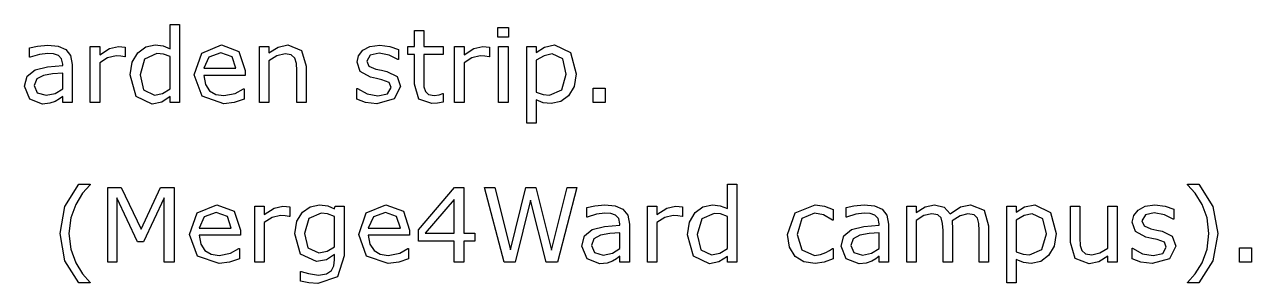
# Model space of a CAD drawing. Extents: x -17 to 192, y 167 to 459.
# Drawn here: x 163.83 to 192.26, y 181.54 to 187.55 of the extents above; entities that cross this region are included whole.
import ezdxf

# ---------------------------------------------------------------- set-up
doc = ezdxf.new("R2010")
doc.units = 0
doc.header["$MEASUREMENT"] = 0
doc.layers.add('Layer 1', color=7, linetype='Continuous')

msp = doc.modelspace()

# ---------------------------------------------------------------- linework, layer by layer
at = {"layer": 'Layer 1', "color": 7}
for points in [[(167.425635, 185.737793), (167.207045, 185.737793), (167.207045, 185.873842), (167.010544, 185.747106), (166.788464, 185.701757), (166.41872, 185.8808), (166.282682, 186.37729), (166.32919, 186.671454), (166.45709, 186.891216), (166.6408, 187.026074), (166.859391, 187.072588), (167.040776, 187.050363), (167.207045, 186.984085), (167.207045, 187.546853), (167.425635, 187.546853), (167.425635, 185.737793)], [(173.533394, 185.749408), (173.398517, 185.722685), (173.269456, 185.712102), (172.967149, 185.819073), (172.863668, 186.162078), (172.863668, 186.852746), (172.716002, 186.852746), (172.716002, 187.036446), (172.863668, 187.036446), (172.863668, 187.409667), (173.082258, 187.409667), (173.082258, 187.036446), (173.533394, 187.036446), (173.533394, 186.852746), (173.082258, 186.852746), (173.082258, 186.2609), (173.086915, 186.100457), (173.119472, 185.993486), (173.189235, 185.92488), (173.326434, 185.903978), (173.438056, 185.919059), (173.521771, 185.945808), (173.533386, 185.945808), (173.533394, 185.749408)], [(175.048414, 187.253986), (174.801918, 187.253986), (174.801918, 187.480707), (175.048414, 187.480707), (175.048414, 187.253986)], [(164.935092, 185.737793), (164.717663, 185.737793), (164.717663, 185.876144), (164.6386, 185.820343), (164.543255, 185.764542), (164.417681, 185.720357), (164.251415, 185.701836), (163.953759, 185.818094), (163.831672, 186.114586), (163.89446, 186.352949), (164.075843, 186.49712), (164.360708, 186.568055), (164.717663, 186.595968), (164.717663, 186.629676), (164.690921, 186.752919), (164.616507, 186.829674), (164.504885, 186.86571), (164.368847, 186.874971), (164.177001, 186.851688), (163.95841, 186.786574), (163.946795, 186.786574), (163.946795, 187.008638), (164.131667, 187.047003), (164.370024, 187.067905), (164.608382, 187.044621), (164.785116, 186.967866), (164.896735, 186.829515), (164.935105, 186.619066), (164.935092, 185.737793)], [(168.942982, 186.364511), (167.986064, 186.364511), (168.022109, 186.155199), (168.120941, 186.009864), (168.263953, 185.92615), (168.447664, 185.898236), (168.713927, 185.950571), (168.905776, 186.055213), (168.917391, 186.055213), (168.917391, 185.81685), (168.691824, 185.738957), (168.449979, 185.707551), (167.945358, 185.881964), (167.763976, 186.379619), (167.93722, 186.885395), (168.395332, 187.072588), (168.799956, 186.919103), (168.942971, 186.483097), (168.942982, 186.364511)], [(170.360334, 185.737793), (170.141744, 185.737793), (170.141744, 186.477276), (170.131293, 186.644704), (170.092923, 186.767973), (170.009209, 186.840046), (169.867355, 186.864387), (169.680158, 186.820202), (169.49296, 186.70741), (169.49296, 185.737846), (169.274369, 185.737846), (169.274369, 187.036605), (169.49296, 187.036605), (169.49296, 186.892433), (169.704576, 187.024963), (169.928979, 187.072641), (170.24989, 186.945906), (170.360348, 186.580807), (170.360334, 185.737793)], [(172.546245, 186.112178), (172.398581, 185.820343), (171.997442, 185.706387), (171.732343, 185.740121), (171.531194, 185.815686), (171.531194, 186.061034), (171.542809, 186.061034), (171.773028, 185.936627), (172.016037, 185.891278), (172.241604, 185.937791), (172.322993, 186.084291), (172.27881, 186.200549), (172.109053, 186.267991), (171.986967, 186.292333), (171.850929, 186.322548), (171.607923, 186.455104), (171.536996, 186.671374), (171.569553, 186.82253), (171.670708, 186.949266), (171.835813, 187.035308), (172.061381, 187.067852), (172.296251, 187.038801), (172.495075, 186.970194), (172.495075, 186.736488), (172.48346, 186.736488), (172.279985, 186.839966), (172.045114, 186.882988), (171.842801, 186.836474), (171.760248, 186.700452), (171.810244, 186.579511), (171.968375, 186.513259), (172.103251, 186.485346), (172.228825, 186.459681), (172.463693, 186.339931), (172.546245, 186.112019), (172.546245, 186.112178)], [(176.609954, 186.402875), (176.564607, 186.113342), (176.436708, 185.892442), (176.255326, 185.758722), (176.035571, 185.712208), (175.851863, 185.734168), (175.685594, 185.802775), (175.685594, 185.258633), (175.467003, 185.258633), (175.467003, 187.036419), (175.685594, 187.036419), (175.685594, 186.900371), (175.88093, 187.022476), (176.113472, 187.072456), (176.478568, 186.894576), (176.609954, 186.402743), (176.609954, 186.402875)], [(166.166411, 186.798189), (166.154796, 186.798189), (166.059453, 186.814593), (165.951321, 186.820414), (165.755984, 186.775064), (165.574599, 186.659971), (165.574599, 185.737846), (165.356009, 185.737846), (165.356009, 187.036605), (165.574599, 187.036605), (165.574599, 186.844755), (165.803657, 186.992419), (166.007132, 187.036605), (166.089684, 187.033165), (166.166424, 187.022582), (166.166411, 186.798189)], [(167.207045, 186.057542), (167.207045, 186.802845), (167.048914, 186.857482), (166.896599, 186.872563), (166.610569, 186.744664), (166.508249, 186.381894), (166.587315, 186.029575), (166.840788, 185.909825), (167.029147, 185.950518), (167.207045, 186.057489), (167.207045, 186.057542)], [(168.730204, 186.531939), (168.643, 186.798189), (168.383714, 186.89238), (168.1035, 186.788902), (167.986064, 186.531939), (168.730204, 186.531939)], [(174.607746, 186.798189), (174.596131, 186.798189), (174.500788, 186.814593), (174.392656, 186.820414), (174.19732, 186.775064), (174.015935, 186.659971), (174.015935, 185.737846), (173.797344, 185.737846), (173.797344, 187.036605), (174.015935, 187.036605), (174.015935, 186.844755), (174.24499, 186.992419), (174.448467, 187.036605), (174.53102, 187.033165), (174.607759, 187.022582), (174.607746, 186.798189)], [(175.034471, 185.737793), (174.81588, 185.737793), (174.81588, 187.036552), (175.034471, 187.036552), (175.034471, 185.737793)], [(176.384387, 186.397055), (176.30416, 186.748183), (176.057664, 186.864467), (175.86814, 186.823774), (175.685594, 186.716803), (175.685594, 185.980813), (175.844886, 185.923821), (175.997201, 185.90874), (176.282067, 186.031983), (176.384387, 186.397081), (176.384387, 186.397055)], [(164.717663, 186.057542), (164.717663, 186.419147), (164.481631, 186.401685), (164.267692, 186.36795), (164.115377, 186.284236), (164.05724, 186.129614), (164.124677, 185.960995), (164.33048, 185.905195), (164.540932, 185.94938), (164.717663, 186.057515), (164.717663, 186.057542)], [(177.284331, 185.737793), (177.00644, 185.737793), (177.00644, 186.069157), (177.284331, 186.069157), (177.284331, 185.737793)], [(165.354816, 181.554656), (165.088553, 181.554656), (164.768804, 182.06972), (164.654859, 182.698766), (164.768804, 183.327786), (165.088553, 183.842876), (165.354816, 183.842876), (165.354816, 183.831234), (165.174592, 183.634755), (165.016464, 183.376628), (164.902516, 183.061536), (164.859498, 182.698766), (164.901355, 182.334832), (165.016464, 182.020905), (165.175756, 181.762777), (165.354816, 181.566272), (165.354816, 181.554656)], [(167.300043, 182.033684), (167.069824, 182.033684), (167.069824, 183.525456), (166.588458, 182.51041), (166.451258, 182.51041), (165.973382, 183.525456), (165.973382, 182.033684), (165.758278, 182.033684), (165.758278, 183.764983), (166.072211, 183.764983), (166.533811, 182.801081), (166.980295, 183.764983), (167.300043, 183.764983), (167.300043, 182.033684)], [(174.268212, 182.520861), (174.011252, 182.520861), (174.011252, 182.033684), (173.78801, 182.033684), (173.78801, 182.520861), (172.958992, 182.520861), (172.958992, 182.788301), (173.797313, 183.764983), (174.011252, 183.764983), (174.011252, 182.706889), (174.268212, 182.706889), (174.268212, 182.520861)], [(176.630856, 183.764983), (176.180885, 182.033684), (175.921599, 182.033684), (175.557668, 183.470793), (175.201875, 182.033684), (174.948402, 182.033684), (174.490292, 183.764983), (174.726324, 183.764983), (175.090256, 182.325519), (175.448371, 183.764983), (175.682077, 183.764983), (176.043683, 182.311576), (176.405289, 183.764983), (176.630856, 183.764983)], [(180.336439, 182.033684), (180.117849, 182.033684), (180.117849, 182.169733), (179.921348, 182.042997), (179.69927, 181.997648), (179.329526, 182.176691), (179.193488, 182.673181), (179.239997, 182.967344), (179.367896, 183.187107), (179.551604, 183.321965), (179.770197, 183.368479), (179.951579, 183.346254), (180.117849, 183.279976), (180.117849, 183.842744), (180.336439, 183.842744), (180.336439, 182.033684)], [(191.477606, 182.698766), (191.363661, 182.06972), (191.043912, 181.554656), (190.777649, 181.554656), (190.777649, 181.566298), (190.956708, 181.762804), (191.116, 182.020931), (191.229948, 182.334859), (191.272967, 182.698793), (191.229948, 183.061562), (191.116, 183.376654), (190.956708, 183.634782), (190.777649, 183.831261), (190.777649, 183.842903), (191.043912, 183.842903), (191.363661, 183.327812), (191.477606, 182.698793), (191.477606, 182.698766)], [(168.834831, 182.660402), (167.877914, 182.660402), (167.913958, 182.45109), (168.01279, 182.305755), (168.155802, 182.222041), (168.339513, 182.194127), (168.605776, 182.246462), (168.797623, 182.351104), (168.809238, 182.351104), (168.809238, 182.112741), (168.58367, 182.034848), (168.341825, 182.003442), (167.837205, 182.177855), (167.65582, 182.675509), (167.829066, 183.181286), (168.287176, 183.368479), (168.691803, 183.214994), (168.834818, 182.778988), (168.834831, 182.660402)], [(171.235845, 182.181348), (171.085853, 181.696499), (170.624253, 181.541851), (170.42194, 181.556932), (170.228929, 181.597651), (170.228929, 181.82088), (170.240544, 181.82088), (170.410301, 181.76971), (170.642846, 181.73833), (170.827718, 181.765079), (170.941663, 181.83948), (170.9998, 181.948779), (171.017236, 182.091786), (171.017236, 182.210399), (170.827715, 182.091786), (170.598658, 182.053422), (170.228913, 182.22085), (170.092875, 182.695247), (170.139384, 182.98359), (170.268447, 183.194039), (170.452155, 183.321939), (170.667259, 183.368452), (170.855618, 183.345169), (171.017236, 183.276589), (171.031179, 183.33239), (171.235818, 183.33239), (171.235845, 182.181348)], [(172.753191, 182.660402), (171.796274, 182.660402), (171.832318, 182.45109), (171.93115, 182.305755), (172.074163, 182.222041), (172.257873, 182.194127), (172.524137, 182.246462), (172.715983, 182.351104), (172.727625, 182.351104), (172.727625, 182.112741), (172.502057, 182.034848), (172.260212, 182.003442), (171.755592, 182.177855), (171.574207, 182.675509), (171.747453, 183.181286), (172.205565, 183.368479), (172.610189, 183.214994), (172.753205, 182.778988), (172.753191, 182.660402)], [(173.78801, 182.706889), (173.78801, 183.488256), (173.117123, 182.706889), (173.78801, 182.706889)], [(177.845898, 182.033684), (177.628469, 182.033684), (177.628469, 182.172034), (177.549404, 182.116234), (177.454061, 182.060433), (177.328488, 182.016248), (177.162218, 181.997727), (176.864562, 182.113985), (176.742479, 182.410477), (176.805264, 182.648839), (176.986649, 182.793011), (177.271515, 182.863945), (177.628469, 182.891859), (177.628469, 182.925567), (177.601725, 183.04881), (177.527311, 183.125565), (177.415691, 183.161601), (177.279653, 183.170862), (177.087804, 183.147578), (176.869214, 183.082465), (176.857599, 183.082465), (176.857599, 183.304529), (177.042473, 183.342894), (177.280828, 183.363796), (177.519186, 183.340512), (177.695919, 183.263757), (177.807542, 183.125406), (177.845911, 182.914957), (177.845898, 182.033684)], [(183.853663, 182.033684), (183.636234, 182.033684), (183.636234, 182.172034), (183.557168, 182.116234), (183.461826, 182.060433), (183.336252, 182.016248), (183.169983, 181.997727), (182.872327, 182.113985), (182.750243, 182.410477), (182.813029, 182.648839), (182.994413, 182.793011), (183.279279, 182.863945), (183.636234, 182.891859), (183.636234, 182.925567), (183.609492, 183.04881), (183.535078, 183.125565), (183.423456, 183.161601), (183.287418, 183.170862), (183.095569, 183.147578), (182.876978, 183.082465), (182.865363, 183.082465), (182.865363, 183.304529), (183.050235, 183.342894), (183.288593, 183.363796), (183.52695, 183.340512), (183.703681, 183.263757), (183.815303, 183.125406), (183.853673, 182.914957), (183.853663, 182.033684)], [(186.169798, 182.033684), (185.951205, 182.033684), (185.951205, 182.773167), (185.943056, 182.934801), (185.911663, 183.059208), (185.834924, 183.134773), (185.690747, 183.160437), (185.507036, 183.113923), (185.323329, 182.997666), (185.329149, 182.93488), (185.331531, 182.86511), (185.331531, 182.033684), (185.11294, 182.033684), (185.11294, 182.773167), (185.104791, 182.935965), (185.073398, 183.060372), (184.996658, 183.134773), (184.852482, 183.160437), (184.672261, 183.116252), (184.493202, 183.00346), (184.493202, 182.033684), (184.274611, 182.033684), (184.274611, 183.332443), (184.493202, 183.332443), (184.493202, 183.188271), (184.696677, 183.320801), (184.914106, 183.368479), (185.138512, 183.312678), (185.276876, 183.158029), (185.51872, 183.318499), (185.752427, 183.368479), (186.067524, 183.238251), (186.169843, 182.876645), (186.169798, 182.033684)], [(187.733653, 182.698766), (187.688306, 182.409233), (187.560407, 182.188333), (187.379025, 182.054613), (187.15927, 182.008099), (186.975562, 182.030059), (186.809293, 182.098666), (186.809293, 181.554524), (186.590702, 181.554524), (186.590702, 183.33231), (186.809293, 183.33231), (186.809293, 183.196262), (187.004629, 183.318367), (187.237174, 183.368346), (187.602267, 183.190467), (187.733653, 182.698634), (187.733653, 182.698766)], [(190.509063, 182.408069), (190.361396, 182.116234), (189.960259, 182.002278), (189.695158, 182.036012), (189.494009, 182.111577), (189.494009, 182.356925), (189.505624, 182.356925), (189.73584, 182.232518), (189.978849, 182.187169), (190.204417, 182.233682), (190.285808, 182.380182), (190.241622, 182.49644), (190.071866, 182.563882), (189.949782, 182.588224), (189.813744, 182.618439), (189.570735, 182.750995), (189.499808, 182.967265), (189.532365, 183.118421), (189.633521, 183.245157), (189.798628, 183.331199), (190.024196, 183.363743), (190.259064, 183.334692), (190.45789, 183.266085), (190.45789, 183.032379), (190.446275, 183.032379), (190.2428, 183.135857), (190.007929, 183.178879), (189.805616, 183.132365), (189.723063, 182.996343), (189.773062, 182.875402), (189.93119, 182.80915), (190.066066, 182.781237), (190.19164, 182.755572), (190.426508, 182.635822), (190.509063, 182.40791), (190.509063, 182.408069)], [(168.622053, 182.82783), (168.534849, 183.09408), (168.275563, 183.188271), (167.995349, 183.084793), (167.877914, 182.82783), (168.622053, 182.82783)], [(169.97662, 183.09408), (169.965005, 183.09408), (169.869663, 183.110484), (169.76153, 183.116305), (169.566194, 183.070955), (169.384809, 182.955862), (169.384809, 182.033684), (169.166218, 182.033684), (169.166218, 183.332443), (169.384809, 183.332443), (169.384809, 183.140593), (169.613866, 183.288257), (169.817341, 183.332443), (169.899894, 183.329003), (169.976633, 183.31842), (169.97662, 183.09408)], [(171.017252, 182.390633), (171.017252, 183.098736), (170.854472, 183.154537), (170.705644, 183.171999), (170.42194, 183.051085), (170.318459, 182.699957), (170.395198, 182.368567), (170.649833, 182.255801), (170.840521, 182.291838), (171.017252, 182.390659), (171.017252, 182.390633)], [(172.540414, 182.82783), (172.45321, 183.09408), (172.193924, 183.188271), (171.913709, 183.084793), (171.796274, 182.82783), (172.540414, 182.82783)], [(179.077214, 183.09408), (179.065599, 183.09408), (178.970257, 183.110484), (178.862124, 183.116305), (178.666788, 183.070955), (178.485403, 182.955862), (178.485403, 182.033684), (178.266813, 182.033684), (178.266813, 183.332443), (178.485403, 183.332443), (178.485403, 183.140593), (178.714458, 183.288257), (178.917933, 183.332443), (179.000488, 183.329003), (179.077225, 183.31842), (179.077214, 183.09408)], [(180.117849, 182.353433), (180.117849, 183.098736), (179.959718, 183.153373), (179.807403, 183.168454), (179.521375, 183.040555), (179.419056, 182.677785), (179.498121, 182.325466), (179.751592, 182.205716), (179.939953, 182.246409), (180.117849, 182.35338), (180.117849, 182.353433)], [(182.564207, 182.11507), (182.35608, 182.033684), (182.147954, 182.004606), (181.889832, 182.045299), (181.68868, 182.170897), (181.557294, 182.38251), (181.510785, 182.68133), (181.685193, 183.181286), (182.147954, 183.362658), (182.366545, 183.331278), (182.564207, 183.254549), (182.564207, 183.01153), (182.552592, 183.01153), (182.345627, 183.13128), (182.138665, 183.173137), (181.844496, 183.047566), (181.737525, 182.68133), (181.84217, 182.319725), (182.138665, 182.194127), (182.273539, 182.21159), (182.396787, 182.256913), (182.486316, 182.308083), (182.552592, 182.355761), (182.564207, 182.355761), (182.564207, 182.11507)], [(187.508086, 182.692945), (187.427859, 183.044074), (187.181363, 183.160358), (186.991839, 183.119665), (186.809293, 183.012694), (186.809293, 182.276703), (186.968585, 182.219712), (187.1209, 182.204631), (187.405766, 182.327874), (187.508086, 182.692972), (187.508086, 182.692945)], [(189.151006, 182.033684), (188.932415, 182.033684), (188.932415, 182.177855), (188.720802, 182.044161), (188.49756, 181.997648), (188.178976, 182.122055), (188.065028, 182.489481), (188.065028, 183.332443), (188.283618, 183.332443), (188.283618, 182.59296), (188.292931, 182.423203), (188.332463, 182.303426), (188.413854, 182.229026), (188.559195, 182.205742), (188.744067, 182.249928), (188.932426, 182.362719), (188.932426, 183.332416), (189.151016, 183.332416), (189.151006, 182.033684)], [(177.628469, 182.353433), (177.628469, 182.715038), (177.392437, 182.697576), (177.178498, 182.663841), (177.02618, 182.580127), (176.968046, 182.425505), (177.035483, 182.256886), (177.241284, 182.201086), (177.451736, 182.245271), (177.628469, 182.353406), (177.628469, 182.353433)], [(183.636234, 182.353433), (183.636234, 182.715038), (183.400202, 182.697576), (183.186263, 182.663841), (183.033945, 182.580127), (182.975811, 182.425505), (183.043247, 182.256886), (183.249048, 182.201086), (183.4595, 182.245271), (183.636234, 182.353406), (183.636234, 182.353433)], [(192.260115, 182.033684), (191.982226, 182.033684), (191.982226, 182.365048), (192.260115, 182.365048), (192.260115, 182.033684)]]:
    msp.add_lwpolyline(points, dxfattribs=at)

doc.saveas('drawing.dxf')
